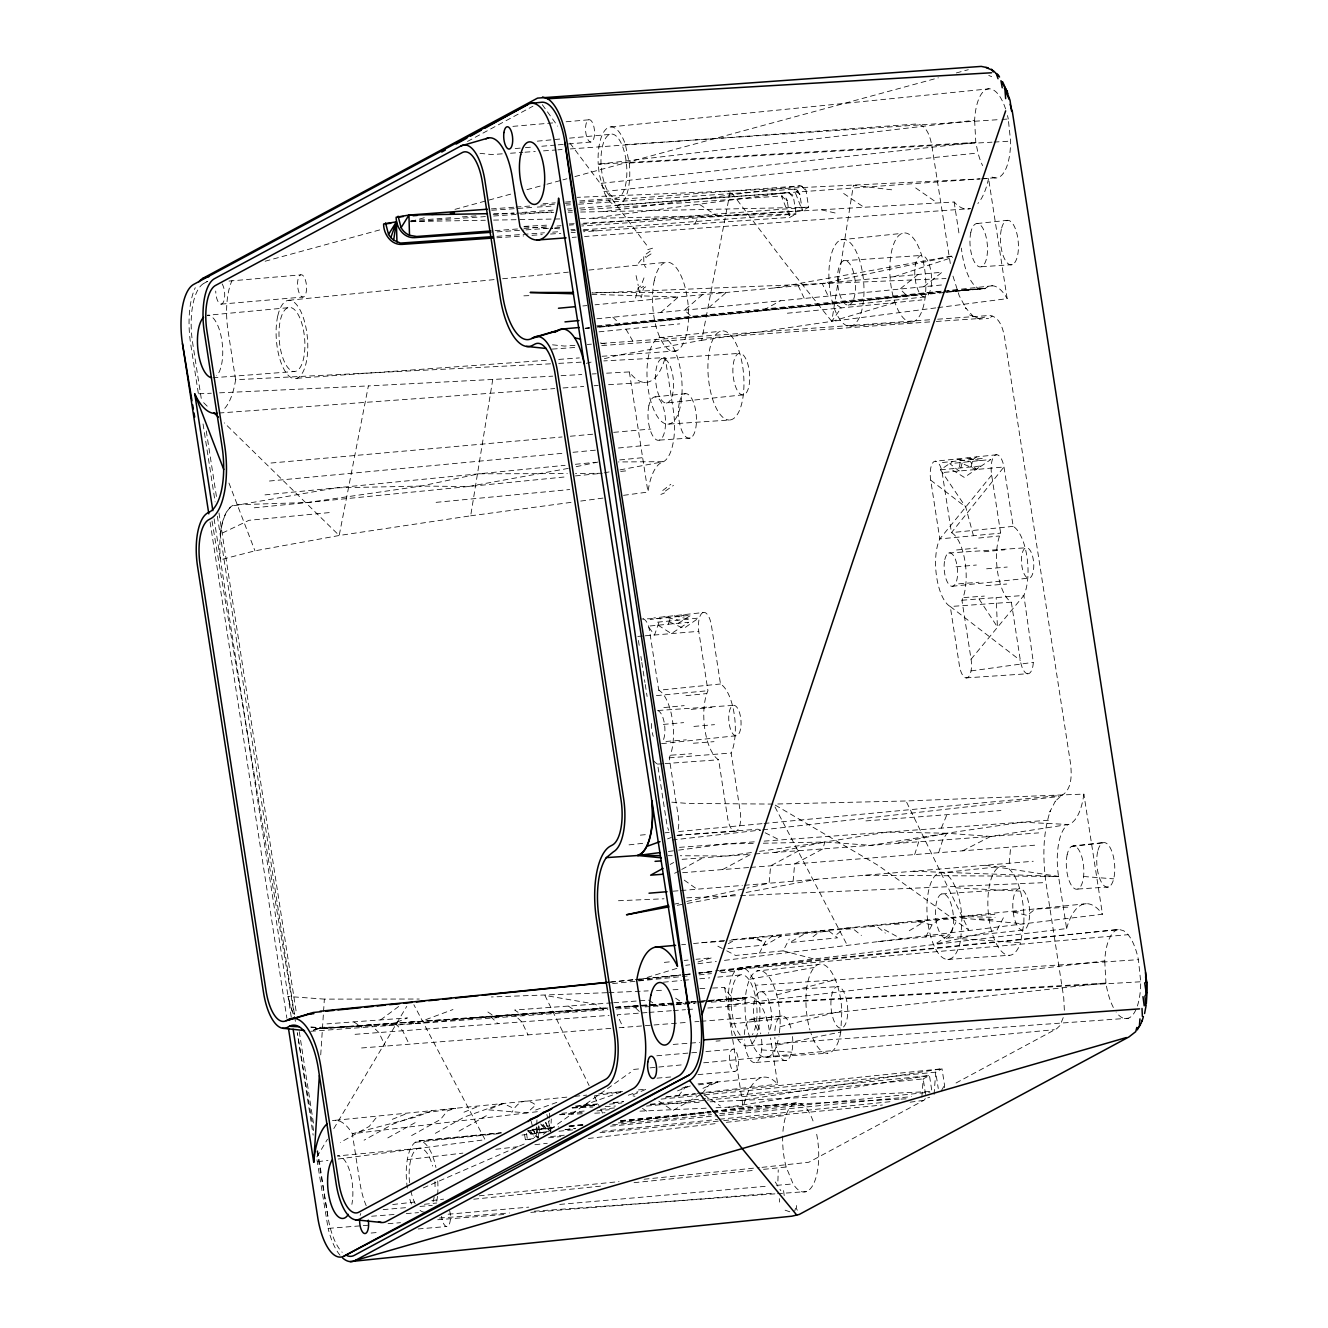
<?xml version="1.0" encoding="UTF-8"?>
<svg xmlns="http://www.w3.org/2000/svg" width="1328" height="1328" viewBox="0 0 1328 1328"><rect width="100%" height="100%" fill="white"/><g stroke="black" fill="none" stroke-linecap="round" stroke-linejoin="round"><path stroke-width="0.75" stroke-dasharray="5 3.75" d="M1027.457 673.761A16.766 6.64 85.1 0 0 1033.333 662.34L1023.871 595.425A39.143 15.488 85.1 0 0 1026.893 556.382A39.143 15.488 85.1 0 0 1013.181 526.369L1003.985 466.975A16.766 6.64 85.1 0 0 995.087 455.255A16.766 6.64 85.1 0 0 991.667 475.142L1000.648 533.126A39.143 15.488 85.1 0 0 997.627 572.152A39.143 15.488 85.1 0 0 1011.338 602.182L1020.352 660.448A16.766 6.64 85.1 0 0 1027.457 673.761L966.004 677.894M1064.359 1010.243L1063.728 997.544L1045.983 882.904C1042.779 858.984 1042.546 834.133 1050.249 811.01L1049.801 811.939L1055.428 801L1054.598 801.88L1061.371 795.572L1060.242 796.236C1072.443 790.708 1071.796 774.456 1070.501 763.251L1004.582 337.461C1003.038 328.979 999.851 316.745 989.626 315.466L933.933 319.484M777.909 1181.04L778.241 1169.852M536.23 1136.984L536.661 1126.891M536.744 1124.882L536.993 1118.823M548.779 1130.228L549.194 1120.135M549.277 1118.126L549.543 1112.067M524.543 1134.444L525.373 1139.739L538.205 1137.88L538.736 1125.762M537.093 1127.688L537.906 1132.983L550.755 1131.124L551.286 1119.006M320.729 1054.864L323.418 1013.579M323.551 1011.504L324.364 999.121L419.233 999.038M921.848 1097.127L923.192 1078.917L929.467 1075.531L931.99 1091.915M934.082 1094.421L935.725 1072.161L942 1068.774L944.54 1085.159A5.594 5.096 60.7 0 1 944.374 1087.665M796.617 1205.542L796.352 1208.679L798.709 1212.248M793.115 881.228L794.642 863.947L822.862 848.891L824.871 842.018L887.403 832.075L946.897 833.237L990.671 836.441L1068.276 824.489A56.772 22.46 85.1 0 0 1083.864 794.094L906.028 800.983L775.569 804.038M1009.23 863.25L1010.658 847.081M779.387 1032.703L780.017 1026.76A43.558 17.231 85.1 0 0 757.026 970.967L818.28 964.51M750.486 1039.558A43.558 17.231 85.1 0 0 776.863 1045.169L840.79 1031.989L841.852 1010.791A44.737 17.696 85.1 0 0 816.869 965.19A44.737 17.696 85.1 0 0 809.914 1029.914M960.858 938.73L961.887 918.096A43.558 17.231 85.1 0 0 936.223 874.637A43.558 17.231 85.1 0 0 932.82 942.78A43.558 17.231 85.1 0 0 960.858 938.73L1020.551 942.764L1023.788 923.856A44.737 17.696 85.1 0 0 1001.627 866.205A44.737 17.696 85.1 0 0 990.92 928.604A44.737 17.696 85.1 0 0 1020.551 942.764M214.107 518.833L220.448 559.769L254.959 550.821L339.188 535.499L470.676 515.812L492.754 379.459L552.78 376.156M604.323 358.743L618.383 355.14L701.699 340.317L730.334 191.016L980.363 178.931M492.754 379.459L368.371 385.917L339.188 535.499L224.249 422.868M776.863 1045.169L778.955 1036.67M635.548 297.987L638.204 287.661L641.042 285.819L644.213 277.32M960.825 467.888L962.817 460.418L956.21 459.09L970.336 461.58L976.229 469.481L990.871 459.505L949.786 463.638L959.098 471.025L960.061 462.609L976.229 469.481M970.984 466.941L972.992 459.372L976.644 456.932M1063.23 1017.63L1059.976 1025.565L1056.69 1028.719L954.782 1083.681M794.725 1211.07L795.538 1208.214M914.66 854.585L918.744 841.769M938.664 852.709L942.714 839.993L946.897 833.237L1022.195 822.181L1068.276 824.489A44.173 17.463 85.1 0 0 1058.549 876.43L1066.616 928.571L720.838 970.204M658.107 625.189L671.387 633.605L688.568 622.284L647.948 626.169L654.521 635.016L660.365 618.383L641.706 619.014M668.266 624.226L670.54 617.337L664.05 616.856L678.11 620.126M941.32 828.124L946.93 814.678M694.776 224.05L698.362 216.962L954.135 202.005A73.239 28.967 85.1 0 0 970.403 208.612L584.519 236.517M759.4 953.139L765.443 941.469L772.979 935.543L781.312 935.925L829.054 931.127L837.503 937.834L789.679 942.548L805.183 933.518M726.748 950.831L735.629 955.446L783.171 950.831L789.23 939.095M925.765 936.954L932.007 924.886L939.809 918.76L972.295 916.752L995.12 917.399M1003.387 917.781L997.046 930.032L935.36 944.075L949.52 934.646L955.795 922.512M941.286 1090.869L944.54 1085.159M316.894 1156.92L327.468 1139.208M333.809 1128.584L406.75 1006.358M638.403 263.226L643.715 256.553L643.914 264.753L645.939 267.559M376.023 1117.977L369.184 1126.443L340.333 1142.445M678.342 1095.949L685.63 1086.918L689.664 1086.304M702.114 1093.608L709.434 1084.544L717.95 1081.922L697.748 1085.042M991.667 475.142L939.809 538.919A37.964 15.023 85.1 0 0 936.672 577.215A37.964 15.023 85.1 0 0 950.267 606.514L959.397 665.511A15.604 6.175 85.1 0 0 967.597 677.612A15.604 6.175 85.1 0 0 971.067 659.236L961.937 600.239A37.964 15.023 85.1 0 0 965.074 561.927A37.964 15.023 85.1 0 0 951.462 532.628L942.15 472.552A15.604 6.175 85.1 0 0 933.883 461.696A15.604 6.175 85.1 0 0 930.712 480.188L939.809 538.919L1000.648 533.126M971.067 659.219L1023.871 595.425L961.937 600.239M660.697 312.512L678.342 296.991L591.906 294.351M702.313 294.733L684.617 310.171L692.054 317.226M708.554 307.83L726.283 292.475L592.089 292.475M990.655 317.309L992.199 316.014M918.08 274.464L899.986 289.056L906.941 295.679M923.906 286.715L942.05 272.207L595.044 304.809M813.035 936.721L820.638 930.745L852.941 928.737L861.424 935.46M836.823 934.364L844.475 928.355L876.812 926.33L885.328 933.103M662.755 490.48L670.823 484.305M380.621 1019.904L400.176 1005.362M650.255 251.092L644.246 255.391L646.321 257.781M543.252 1134.311L630.501 1072.294M665.411 491.028L673.445 485.417M973.441 535.715L965.738 507.03L940.506 469.813L952.641 461.463M646.836 256.636L652.38 253.05M645.64 286.848L643.516 288.209L641.225 297.688L638.204 287.661M678.409 623.247L690.909 615.213L650.172 619.446M640.992 287.861L643.565 286.267M909.248 930.745L924.554 921.549L892.134 923.558M700.404 1094.604L672.898 1110.573L654.555 1098.306M727.893 948.657L765.758 944.922L781.312 935.925L749.141 937.95L765.443 941.469M728.342 943.693L733.554 940.705L729.553 940.971M459.106 1131.058L488.09 1114.723M435.352 1133.332L464.302 1117.064L495.095 1106.041L503.246 1103.535L511.778 1107.436M411.597 1135.606L440.531 1119.421L447.47 1110.806L455.537 1108.332L423.649 1113.196L392.972 1124.102L364.088 1140.171M387.842 1137.897L416.743 1121.762M763.683 310.038L780.333 300.792M203.881 283.379L207.517 281.37L203.881 283.379A50.464 19.953 85.1 0 0 192.643 342.807L201.524 400.209M670.159 864.445L673.694 862.503M674.624 873.309L679.953 870.404M681.729 869.442L702.993 857.788M722.631 869.574L750.951 854.236L681.032 859.415M467.506 141.432L532.96 106.19M313.64 1029.997L315.715 1028.885L607.211 1007.803M925.267 1098.555A5.611 5.046 62.4 0 1 923.74 1100.364L808.852 1162.232L761.508 1167.412M798.892 850.667L770.638 865.823L769.095 883.22L747 888.1M923.74 1100.364L907.124 1102.589M962.667 850.833L990.671 836.441M423.333 1187.913L526.917 1142.81M702.96 1088.379L717.95 1081.922M690.328 1085.939L675.155 1091.782M680.733 616.275L684.518 614.698M660.863 494.431L664.498 492.92M503.246 1103.535L487.891 1109.81L526.967 1112.897L539.251 1111.486M463.987 1112.2L479.391 1105.925M313.292 1030.495A50.63 20.02 85.1 0 0 315.715 1028.868L415.614 1023.44L452.964 1009.546M431.683 1110.739L416.195 1116.964L352.335 1133.73A67.097 26.543 85.1 0 0 332.465 1120.699M392.291 1119.338L407.829 1113.13M388.739 1025.382L407.43 1017.929L326.987 1023.871M667.552 838.864L671.321 837.487M735.662 1035.707A39.309 15.554 85.1 0 1 731.313 1023.954L728.358 1004.864A39.309 15.554 85.1 0 1 737.223 968.942L740.991 967.564L1119.155 929.484L1123.671 930.729L1128.119 934.68A44.72 17.696 85.1 0 1 1138.411 959.663L1140.702 981.774A44.72 17.696 85.1 0 1 1137.332 1006.109M407.381 1188.029A39.309 15.554 85.1 0 1 415.232 1142.312L419.001 1140.935L501.22 1132.651M681.745 1088.346L685.63 1086.918M583.208 1105.344L622.533 1091.516L598.679 1093.923M628.31 1095.235L637.988 1091.699M535.649 1110.025L558.822 1101.659M894.109 276.722L952.491 257.366M638.668 980.014L678.243 967.979M698.013 961.97L711.874 957.754L696.021 959.297M647.782 249.647L654.223 247.689M894.972 302.585L831.776 321.376L701.699 340.317M265.102 261.234L381.02 229.561M410.999 221.378L424.993 217.543M454.973 209.359L486.961 200.611M488.953 200.08L514.932 192.975M526.934 189.688L544.912 184.775M546.92 184.227L560.914 180.409M562.906 179.861L566.907 178.765M574.891 176.591L938.348 77.837M956.309 72.957L968.295 69.703M776.714 994.888L835.378 979.732M780.017 1026.76L841.852 1010.791M586.262 363.357L592.271 361.814M984.745 317.11L978.603 318.587L933.949 321.608M674.69 904.102L678.708 903.223M686.742 901.43L744.991 888.548M568.301 468.386L468.369 486.529L421.059 486.065L336.333 487.841L232.5 505.951A50.315 19.903 85.1 0 0 221.295 565.213L287.213 991.003A50.315 19.903 85.1 0 0 293.538 1014.21M576.186 466.692L597.899 462.078M952.06 256.254L822.181 283.478L828.191 296.094M927.757 1097.824L928.737 1097.625A5.594 5.096 60.7 0 0 929.65 1097.21M774.921 852.46L824.871 842.018L870.803 845.338L946.897 833.237L894.773 843.562M604.174 472.868L610.1 471.755M620.01 469.88L663.552 461.679A44.173 17.463 85.1 0 0 673.263 409.721L665.195 357.581L603.775 360.917M677.197 905.314L685.298 903.804M687.34 903.422L738.036 893.976M746.137 892.466L817.118 879.219M719.71 971.017L744.444 968.527L732.093 971.548L719.726 972.793M749.689 979.217L814.197 967.448M774.241 287.977L952.11 255.955M710.098 1101.825L740.941 1100.431L942 1068.774L662.655 1097.509M716.058 1107.751L728.408 1107.187L929.467 1075.531L707.625 1098.356M594.38 1095.866L622.533 1091.516M751.449 852.51L726.964 856.012L680.301 855.747M759.599 851.348L824.871 842.018L762.87 843.23M971.034 670.922L1033.333 662.34M470.676 515.812L572.567 502.167M580.718 501.071L603.128 498.066M623.513 495.344L647.964 492.057A56.772 22.46 85.1 0 1 663.552 461.679L618.416 461.945M580.602 212.032L603.344 211.633L800.17 185.854L804.635 187.763A5.578 5.063 61 0 1 806.096 190.867L808.636 207.234L802.361 210.621L581.647 225.992M580.469 218.572L590.811 218.39L787.637 192.61L792.086 194.519A5.578 5.063 61 0 1 793.546 197.623L796.086 213.991L789.811 217.377L583.54 231.753M668.399 851.48L676.583 850.401M678.625 850.136L725.669 843.961L754.603 843.396M317.79 1161.701L327.999 1160.357M338.192 1159.012L485.069 1139.706L413.871 1004.748M935.792 307.897L831.776 321.376L785.147 263.06L730.334 191.016L577.215 197.341M937.817 307.631L1007.155 298.651L988.563 178.516L982.421 178.815M702.927 612.573A16.766 6.64 85.1 0 0 698.76 631.315L707.94 690.709A39.143 15.488 85.1 0 0 704.919 729.753A39.143 15.488 85.1 0 0 718.631 759.782L727.644 818.048A16.766 6.64 85.1 0 0 736.459 831.062A16.766 6.64 85.1 0 0 740.194 811.308L731.164 753.026A39.143 15.488 85.1 0 0 734.185 713.999A39.143 15.488 85.1 0 0 720.49 683.97L711.509 626.003A16.766 6.64 85.1 0 0 702.927 612.573L653.824 617.918M685.68 965.307L689.763 964.792M697.93 963.746L716.323 961.422M724.49 960.376L1102.456 914.228L1083.864 794.094M521.954 1135.058L548.613 1131.705M564.998 1129.63L575.256 1128.352M638.735 980.363L683.887 974.785M685.945 974.52L690.045 974.022M698.262 972.992L718.78 970.453M940.008 291.347L867.001 300.311L597.384 327.07M1071.281 846.6L1104.016 842.599L1073.356 845.836M749.291 1019.97L782.026 1015.97A22.36 8.848 85.1 0 1 791.654 1031.059M618.284 1122.957L710.48 1111.652M712.522 1111.403L743.265 1107.635A73.239 28.967 85.1 0 1 777.677 1084.163L770.539 1038.031M1005.595 108.962A44.737 17.696 85.1 0 0 986.837 89.258A44.737 17.696 85.1 0 0 974.619 120.267L598.214 164.207L599.227 174.018L603.908 191.514A39.309 15.554 85.1 0 0 622.517 202.321A39.309 15.554 85.1 0 0 629.256 163.045L625.405 144.603A39.309 15.554 85.1 0 0 607.079 128.285A39.309 15.554 85.1 0 0 598.214 164.224L975.798 142.428L978.006 153.002A44.737 17.696 85.1 0 0 982.587 165.602M737.223 968.942L1119.155 929.484A44.72 17.696 85.1 0 0 1104.747 960.924L728.358 1004.864L1105.942 983.069A44.72 17.696 85.1 0 0 1113.495 1007.769M407.298 1159.61L462.874 1153.119M495.809 1149.284L520.51 1146.396M534.918 1144.719L547.269 1143.275M588.42 1138.461L718.099 1123.322M726.333 1122.359L786.01 1115.387M572.019 1107.685L596.604 1104.83M612.988 1102.937L623.23 1101.759M585.333 328.182L589.433 327.717M597.65 326.788C708.604 314.238 819.808 305.125 930.828 293.272L940.905 292.376M666.357 1096.795L695.225 1093.525M697.283 1093.293L777.677 1084.163M992.464 285.786L947.677 290.583M996.747 454.757L935.427 461.214M629.024 844.857L643.416 843.247M672.217 840.01L760.678 830.066M762.737 829.834L1058.964 796.534M1086.254 903.721L731.263 939.743M707.475 1000.98L751.017 996.963M601.169 183.314L975.798 142.428L974.619 120.267M731.313 1023.954L1105.942 983.069L1104.747 960.924M585.133 328.398L589.217 327.95M848.21 305.091A22.36 8.848 85.1 0 0 853.24 271.36A22.36 8.848 85.1 0 0 837.918 271.941A22.36 8.848 85.1 0 0 848.21 305.091L924.222 296.974A20.899 8.267 85.1 0 0 929.932 266.828A20.899 8.267 85.1 0 0 915.44 264.72A20.899 8.267 85.1 0 0 924.222 296.974M666.307 403.031A22.36 8.848 85.1 0 0 671.337 369.3A22.36 8.848 85.1 0 0 656.015 369.881A22.36 8.848 85.1 0 0 666.307 403.031L742.319 394.914A20.899 8.267 85.1 0 0 748.029 364.768A20.899 8.267 85.1 0 0 733.537 362.66A20.899 8.267 85.1 0 0 742.319 394.914M946.233 938.315A22.36 8.848 85.1 0 0 951.263 904.584A22.36 8.848 85.1 0 0 935.941 905.148A22.36 8.848 85.1 0 0 946.233 938.315L1022.245 930.198A20.899 8.267 85.1 0 0 1027.955 900.052A20.899 8.267 85.1 0 0 1013.463 897.944A20.899 8.267 85.1 0 0 1022.245 930.198M977.026 223.536L1007.67 220.299M840.906 239.804L902.144 233.346M659.003 337.744L720.257 331.286M655.036 396.906L685.696 393.669M952.193 586.295L1028.37 578.178A15.305 6.059 85.1 0 0 1032.537 556.1A15.305 6.059 85.1 0 0 1021.929 554.556A15.305 6.059 85.1 0 0 1028.37 578.178M661.527 743.68L735.662 735.795A15.305 6.059 85.1 0 0 739.829 713.717A15.305 6.059 85.1 0 0 729.221 712.173A15.305 6.059 85.1 0 0 735.662 735.795M938.929 873.027L1000.183 866.57M744.361 1034.512A21.779 8.615 85.1 0 1 751.382 1019.207L782.026 1015.97A22.36 8.848 85.1 0 0 774.822 1031.69M415.232 1142.312L501.486 1133.398M528.179 1130.643L552.813 1128.103M569.247 1126.393L583.623 1124.916M620.574 1121.098L710.928 1111.768M712.987 1111.553L797.182 1102.854L801.697 1104.099A44.72 17.696 85.1 0 1 813.749 1122.99M603.908 191.514L978.006 153.002M942.448 462.509L983.168 458.326M1013.181 526.369L951.462 532.628L1003.985 466.975L942.15 472.552M643.283 618.898A15.604 6.175 85.1 0 1 649.674 631.514L658.754 690.245L720.473 683.986M610.316 982.205L680.467 975.051M682.542 974.852L690.792 974.005L682.625 974.752M719.676 971.05L744.444 968.527M676.267 1004.4L696.403 1002.856M698.412 1002.64L746.535 997.726A44.173 17.463 85.1 0 1 769.609 1032.022M576.385 1106.373L596.919 1104.265M613.353 1102.572L623.629 1101.526M561.777 1113.345L584.386 1111.021M600.804 1109.328L615.196 1107.851M650.106 1104.265L705.566 1098.555M565.18 1129.647L575.489 1128.584M612.59 1124.766L711.526 1114.59M719.759 1113.744L929.998 1092.131M550.572 1136.619L564.998 1135.125M602.099 1131.307L717.535 1119.438M719.593 1119.238L892.731 1101.427M424.396 1204.28L436.729 1203.002M473.731 1199.201L601.169 1186.07M634.054 1182.684L755.333 1170.2M763.55 1169.354L786.159 1167.03L793.115 1183.895A44.72 17.696 85.1 0 0 813.931 1183.115A44.72 17.696 85.1 0 0 816.438 1133.033M610.847 126.907L989.028 88.827M288.873 300.277L494.398 279.577M502.615 278.764L568.384 272.14M588.935 270.065L667.038 262.197M596.787 325.875L945.768 290.766M598.546 326.605L940.772 292.276M948.74 291.479L985.293 288.425A56.772 22.46 85.1 0 1 1007.155 298.651M585.216 328.597L589.317 328.182M599.542 327.153L944.507 292.525M946.532 292.326L985.293 288.425A44.173 17.48 85.1 0 1 962.219 254.129L961.289 248.12M978.719 538.039L999.27 535.964M686.012 695.656L706.562 693.581M681.613 944.739L685.597 944.341M693.531 943.544L725.304 940.34M610.515 982.006L633.19 979.732M635.249 979.516L680.567 974.951M612.59 983.583L690.809 975.682M699.126 974.868L711.443 973.623M566.857 1097.127L335.303 1120.301M574.808 1096.33L586.744 1095.119M638.436 1089.923L646.387 1089.126L631.265 1095.534L634.95 1096.281M698.063 1083.914L761.409 1077.539M532.047 1129.547L558.773 1126.858M569.048 1125.829L583.424 1124.384M620.425 1120.649L710.862 1111.553M712.92 1111.337L797.182 1102.854A44.72 17.696 85.1 0 0 782.773 1134.295M392.723 1204.513L414.734 1202.039M431.866 1200.578L443.618 1199.151M479.259 1195.814L619.047 1181.621M644.063 1179.231L759.367 1167.594M599.028 331.834L679.737 323.866M787.355 313.225L921.881 299.929M265.002 494.879L565.097 465.315M575.356 464.302L595.857 462.277M619.695 459.936L645.458 457.396M254.262 507.794L567.189 476.719M575.422 475.905L602.198 473.249L575.489 473.515M620.724 471.407L628.957 470.593M657.559 622.168L698.661 618.068L683.754 628.476L667.835 621.139M575.29 1106.124L601.053 1103.585M572.335 1107.818L597.119 1105.394M609.502 1104.182L621.886 1102.954M661.128 1099.103L696.221 1095.666M704.487 1094.853L935.725 1072.161L938.265 1088.528M559.785 1114.574L582.511 1112.349M596.953 1110.938L609.353 1109.71M646.52 1106.075L923.192 1078.917L925.716 1095.285M558.988 1131.224L573.43 1129.813M610.515 1126.177L717.684 1115.653M719.743 1115.454L911.423 1096.646M548.514 1137.781L560.881 1136.569M600.04 1132.718L721.635 1120.782M723.694 1120.583L882.39 1105.012M596.886 318.77L943.859 284.756M664.332 962.385L672.267 961.605M684.136 960.459L688.103 960.061M878.223 941.585L949.52 934.646M729.371 999.386L746.535 997.726A56.772 22.46 85.1 0 1 724.656 987.501L710.198 988.148M329.211 512.608L249.033 520.294L220.332 534.005A50.63 20.02 85.1 0 1 234.591 504.839L307.781 502.482L421.059 486.065L479.01 473.797L567.272 473.598M436.115 502.349L569.729 489.534M956.575 549.975L976.893 548.032M656.414 695.623L707.94 690.709M663.867 707.575L684.186 705.616M607.228 1008.284C510.218 1016.8 412.859 1021.099 315.715 1028.885L608.008 1008.168M615.395 1007.487L685.016 1002.491M501.303 1133.016L419.001 1140.935A39.309 15.554 85.1 0 1 435.933 1167.461M532.163 1130.045L552.747 1128.053M569.197 1126.476L583.606 1125.082M620.641 1121.529L711.161 1112.814M713.219 1112.615L801.697 1104.099M537.292 141.166L561.462 138.892M569.529 138.145L609.834 134.36M287.861 307.731L207.234 315.3A31.374 12.4 85.1 0 1 221.826 340.217A31.374 12.4 85.1 0 1 216.613 375.791M582.859 305.955L586.91 305.573M269.418 481.035L564.732 453.08M572.999 452.3L595.708 450.142M618.433 448.001L649.409 445.063M940.506 469.813L981.143 465.979L964.311 477.416L950.665 468.85M983.982 551.751L1004.582 549.825M691.274 709.368L711.874 707.442M640.328 835.146L646.52 834.565M665.079 832.805L669.212 832.424M762.006 823.659L677.463 831.643A15.604 6.175 85.1 0 0 678.359 816.836L669.229 757.84A37.964 15.023 85.1 0 0 672.366 719.527A37.964 15.023 85.1 0 0 658.754 690.245M764.081 823.46L1061.055 795.422M663.402 982.205L681.53 980.496M683.555 980.313L691.606 979.549M699.673 978.802L709.75 977.856M717.801 977.093L739.978 975.018M633.572 1069.422L639.747 1068.841M650.073 1067.861L683.057 1064.757M703.691 1062.798L1054.283 1029.698M417.988 1148.388L337.378 1155.941A31.374 12.4 85.1 0 1 349.928 1171.711A31.374 12.4 85.1 0 1 351.87 1204.363M415.614 1023.44L506.947 1015.04L607.875 1007.952M942.93 292.21L985.293 288.425L944.125 291.081M271.028 463.024L562.076 436.962M570.326 436.231L593.035 434.19M613.669 432.347L650.836 429.027M740.991 967.564L744.958 968.643L1128.119 934.68M512.907 126.359L545.659 123.537M547.7 123.355L555.884 122.641M566.126 121.761L588.636 119.819M515.214 148.537L523.398 147.84M525.44 147.657L533.64 146.943M541.824 146.246L556.15 145.001M558.192 144.835L566.375 144.121M568.417 143.955L590.927 142.013A11.188 4.416 85.1 0 0 593.45 125.147A11.188 4.416 85.1 0 0 585.781 125.43A11.188 4.416 85.1 0 0 590.927 142.013M229.03 281.071L300.659 274.879M221.095 304.129L302.95 297.057A11.188 4.416 85.1 0 0 305.473 280.208A11.188 4.416 85.1 0 0 297.804 280.49A11.188 4.416 85.1 0 0 302.95 297.057M956.044 566.807L976.362 565.031M663.336 724.407L683.654 722.631M656.796 1055.793L697.731 1052.257M705.915 1051.544L732.525 1049.253M657.045 1078.153L671.37 1076.908M697.98 1074.618L734.816 1071.43A11.188 4.416 85.1 0 0 737.339 1054.581A11.188 4.416 85.1 0 0 729.67 1054.864A11.188 4.416 85.1 0 0 734.816 1071.43M383.145 1209.609L407.696 1207.501M419.98 1206.438L432.264 1205.376M448.15 1214.224L528.71 1207.135M559.702 1204.413L768.331 1186.07M776.598 1185.356L793.115 1183.895M371.126 1233.031L379.31 1232.334M418.187 1228.964L446.839 1226.491M986.621 568.799L1007.238 567.039M693.913 726.416L714.53 724.656M219.037 413.025L554.772 388.573M637.805 636.427L643.383 635.963M645.225 635.797L698.76 631.315M673.047 891.204L679.04 890.706M681.048 890.54L742.335 885.444M744.394 885.278L1033.234 861.258M310.735 1031.275L607.875 1009.595M466.742 1018.377L514.5 1014.924L521.838 1021.896L528.029 1034.894M615.794 1007.305L674.242 1004.483M958.683 583.839L979.018 582.245M665.975 741.456L686.31 739.845M682.625 872.695L748.643 867.533M750.635 867.383L1034.661 845.206M361.581 1047.975L611.245 1028.337M619.163 1027.723L686.676 1022.411M694.876 1021.763L698.976 1021.448M701.018 1021.282L742.02 1018.061M316.96 1159.759L328.099 1228.4L361.199 1225.794M363.258 1225.628L369.466 1225.13M388.075 1223.669L400.492 1222.69M437.725 1219.735L503.91 1214.506M530.785 1212.381L772.763 1193.241M543.069 203.765L555.303 202.835M565.496 202.055L571.604 201.574M579.755 200.96L616.458 198.138A32.154 12.716 85.1 0 0 623.679 149.666A32.154 12.716 85.1 0 0 601.65 150.479A32.154 12.716 85.1 0 0 616.458 198.138M212.945 377.766L294.467 371.508A32.154 12.716 85.1 0 0 301.705 323.036A32.154 12.716 85.1 0 0 279.677 323.849A32.154 12.716 85.1 0 0 294.467 371.508M986.09 585.631L1006.707 584.054M693.382 743.248L713.999 741.655M669.229 757.84L731.164 753.026M676.981 835.412L757.973 829.187L763.384 831.892M865.956 820.903L1000.93 810.528M673.213 1044.422L699.707 1042.397M716.024 1041.135L720.091 1040.82M738.434 1039.426L742.518 1039.11M371.608 1216.232L394.034 1214.506M406.268 1213.576L418.503 1212.63M491.31 208.911L513.953 207.218M516.011 207.068L530.436 205.989M540.728 205.226L555.137 204.147M565.429 203.383L571.604 202.918M579.855 202.304L800.17 185.854M410.817 220.747L454.06 217.51M462.293 216.896L476.702 215.833M493.169 214.588L513.77 213.061M522.004 212.447L554.955 209.99M567.305 209.06L571.422 208.745M579.655 208.131L787.637 192.61M495.062 230.657L521.887 228.648M523.946 228.499L548.713 226.64M556.963 226.026L561.08 225.727M569.33 225.113L573.464 224.797M581.714 224.183L808.636 207.234L603.344 211.633M496.971 236.334L544.414 232.782M552.664 232.168L560.914 231.553M571.223 230.79L575.356 230.474M583.606 229.86L796.086 213.991L590.811 218.39M355.074 1034.329L609.004 1015.389M647.018 1012.55L617.122 1014.791L623.131 1027.407M649.043 1012.401L671.354 1010.741M673.379 1010.591L685.547 1009.678M687.572 1009.529L695.673 1008.931M707.841 1008.018L736.227 1005.91M679.471 847.347L756.479 841.686M764.181 841.122L1049.153 820.206M754.935 853.937L1038.612 832.888M611.644 1002.872L514.7 1010.027L523.116 1015.704M613.719 1002.723L648.778 1000.133L657.493 1006.01M502.25 153.832L491.941 154.579L480.022 153.334M510.516 153.235L522.883 152.355M524.958 152.205L535.267 151.458M543.517 150.861L555.901 149.981M557.959 149.832L562.093 149.533M570.343 148.935L916.951 123.969C927.16 125.247 930.347 137.481 931.891 145.964L950.433 264.338M618.931 204.894L979.666 178.898M981.741 178.749L998.224 177.57M572.219 237.397L576.319 237.098M574.941 345.346L564.616 346.077L550.722 344.633M587.325 344.45L591.441 344.151M601.767 343.404L931.858 319.633M552.282 349.098L577.033 347.322M601.783 345.546L931.891 321.758M296.957 378.264L548.447 360.137M558.739 359.407L579.357 357.913M602.032 356.286L676.251 350.941M563.039 387.975L583.722 386.481M594.064 385.751L598.214 385.452M608.556 384.705L645.574 382.447M963.945 597.567L984.33 596.106M671.238 755.167L691.622 753.706M615.395 1007.205L689.149 1001.876M691.191 1001.727L699.391 1001.129M701.45 1000.98L707.592 1000.532M709.65 1000.382L746.535 997.726L701.4 1001.412M615.96 1007.587L689.116 1002.308M691.174 1002.159L699.358 1001.561M616.142 1008.998L636.826 1007.504M645.093 1006.906L651.284 1006.458M653.359 1006.309L674.026 1004.831M676.101 1004.682L694.71 1003.337M749.075 1045.551L1128.368 1018.227M439.468 1218.025L509.554 1212.979M534.288 1211.202L775.469 1193.822M777.527 1193.673L806.378 1191.581M491.742 210.256L535.217 207.234M537.276 207.085L553.842 205.94M566.259 205.076L570.409 204.778M578.676 204.213L793.961 189.207L799.821 194.237L802.361 210.621L793.961 189.207A5.594 5.046 62.7 0 1 799.821 194.27L797.082 190.02M410.9 221.776L485.417 216.58M493.684 216.016L518.534 214.273M520.593 214.14L553.71 211.833M568.201 210.82L572.351 210.521M580.635 209.957L781.412 195.963L787.272 200.993L789.811 217.377L781.412 195.963A5.594 5.046 62.7 0 1 787.272 201.026L784.533 196.776M497.07 231.885L523.896 230.026M525.954 229.877L552.763 228.018M554.838 227.868L561.014 227.437M496.904 237.778L523.73 235.919M531.98 235.338L542.289 234.624M550.539 234.043L560.848 233.33M571.173 232.616L575.29 232.317M969.573 314.919L979.848 319.052L988.563 318.421M1011.338 602.182L950.267 606.514L1020.352 660.448M663.17 763.716L657.559 764.115L666.689 823.111A15.604 6.175 85.1 0 0 668.648 830.315M665.046 763.583L718.631 759.782M537.906 1132.983L545.094 1132.485M525.373 1139.739L530.752 1139.374M843.595 260.72L922.163 255.374M661.709 358.66L740.26 353.314M948.74 553.012L1026.859 547.717M658.074 710.48L734.152 705.317M941.635 893.943L1020.186 888.598M759.732 991.883L838.3 986.538M625.405 144.603L1000.001 119.553M1002.059 119.42L1008.267 119.005L1010.575 141.117A44.737 17.696 85.1 0 1 989.277 175.113M981.508 266.745L1012.285 264.67M849.87 326.207A43.558 17.231 85.1 0 0 859.664 260.52A43.558 17.231 85.1 0 0 829.817 261.649A43.558 17.231 85.1 0 0 849.87 326.207L911.357 322.073A44.737 17.696 85.1 0 0 921.416 254.627A44.737 17.696 85.1 0 0 890.773 255.773A44.737 17.696 85.1 0 0 911.357 322.073M667.967 424.147A43.558 17.231 85.1 0 0 677.778 358.477A43.558 17.231 85.1 0 0 647.915 359.589A43.558 17.231 85.1 0 0 667.967 424.147L729.454 420.03A44.737 17.696 85.1 0 0 739.513 352.567A44.737 17.696 85.1 0 0 708.87 353.713A44.737 17.696 85.1 0 0 729.454 420.03M659.518 440.099L690.294 438.041M677.396 835.229L734.749 831.378M1077.838 889.046L1108.614 886.971M947.893 959.43L1009.38 955.297M744.958 968.643A39.309 15.554 85.1 0 1 755.549 985.26L1138.411 959.663M687.057 1002.358L695.258 1001.81M697.3 1001.661L703.442 1001.262M765.99 1057.37L827.477 1053.237M755.864 1062.417L786.641 1060.342M954.699 290.882L980.794 289.189M315.715 1028.885L371.259 1025.282L378.895 1032.553L385.352 1046.099M731.33 939.958L757.441 938.315L765.758 944.922M701.483 942.747L727.545 941.087M711.244 1002.142L739.347 1000.366M1067.795 907.157L1035.143 909.165L1027.191 915.407L1011.305 911.556L1020.053 911.954M963.63 916.353L996.183 914.361M948.424 919.142L915.971 921.151L932.007 924.886M868.313 925.948L900.683 923.939M796.817 933.152L829.054 931.127M629.256 163.045L992.016 142.179M994.074 142.063L1010.575 141.117M755.715 1038.114A39.309 15.554 85.1 0 0 759.4 1003.702L1140.702 981.774M561.063 375.691L581.764 374.546M592.105 373.981L596.239 373.749M606.597 373.185L629.356 371.923A73.239 28.967 85.1 0 0 665.195 357.581M524.062 226.391L548.663 225.063M569.181 223.951L575.323 223.619M583.523 223.187L698.362 216.962M550.539 363.822L235.62 379.725A67.097 26.543 85.1 0 1 222.523 410.485M558.723 363.374L581.249 362.146M198.918 393.802L211.318 393.221M219.585 392.839L368.371 385.917M740.941 1100.431L930.032 1091.55M728.408 1107.187L898.99 1099.169M901.048 1099.086L907.207 1098.787M572.302 1108L592.869 1107.071M605.203 1106.523L615.495 1106.058M650.454 1104.498L701.865 1102.19M559.752 1114.756L582.378 1113.744M594.712 1113.179L605.004 1112.715M639.963 1111.154L707.841 1108.116M606.913 992.697L491.343 996.963M608.971 992.597L648.23 990.871M656.48 990.505L664.747 990.14M673.014 989.775L681.281 989.41M699.873 988.596L708.139 988.231M618.45 900.733L663.983 898.79M686.742 897.828L738.468 895.636M740.543 895.553L1042.663 882.705M523.879 295.845L532.163 295.513M592.155 293.056L945.984 278.565M311.018 1027.407L347.372 1027.009M493.734 213.576L514.417 213.21M516.492 213.161L553.71 212.513M568.185 212.248L572.335 212.181M410.867 221.56L485.334 220.249M493.601 220.099L559.785 218.937M627.663 1006.325L633.871 1006.292L639.532 1011.67M668.133 855.68L672.2 855.697M865.142 875.235L1058.549 876.43L985.21 865.242M979.184 918.976L994.556 919.457M913.183 871.234L1058.549 876.43M844.475 928.355L852.941 928.737M955.579 887.834L1020.385 891.138M524.029 226.839L552.531 228.416M554.573 228.532L560.682 228.881M570.857 229.429L574.924 229.661M583.075 230.109L599.36 231.022M291.23 1016.933L288.06 996.465L324.364 999.121M1083.598 876.497L1113.694 878.854M761.608 1049.867L791.72 1052.224M671.819 802.178L687.788 803.44L773.494 804.087L847.032 944.806M961.887 918.096L1023.788 923.856M310.918 1026.893L320.845 1027.922M891.669 189.804L853.406 185.273L831.776 321.376L841.172 307.897L832.639 302.153M980.595 460.534L966.435 458.011L972.992 459.372M600.223 342.956L606.132 344.135M821.7 209.89L837.902 213.625M674.292 615.777L688.385 619.097M783.171 950.831L813.201 958.783M785.097 1210.173L791.754 1212.464M988.762 75.43L991.684 76.659M979.848 319.052L972.063 315.417L973.059 316.18L965.473 307.681L966.087 308.577L959.198 295.646L952.79 275.543M765.177 832.789L779.586 839.993M717.85 946.2L724.972 949.902M884.415 929.617L901.994 939.278M775.27 805.133L878.406 865.541L968.693 930.032L906.028 800.983M699.707 204.562L718.465 216.763M642.47 1108.415L649.143 1112.847M675.587 998.158L684.368 1004.084M603.742 1009.894L595.143 1004.101L544.928 995.419L589.117 1085.574M568.334 1006.076L576.867 1011.82M487.891 1012.002L496.24 1017.63M353.812 1021.896L361.863 1027.324M843.678 193.49L862.287 206.122M703.774 1094.737L720.407 1106.008M915.673 187.945L934.198 200.794M540.562 1124.019L550.755 1131.124L546.87 1114.491M528.029 1130.775L538.205 1137.88L536.047 1128.634M684.235 880.132L697.051 889.212M930.712 480.188L965.738 507.03M612.839 317.209L620.425 324.414M490.63 1016.65L498 1023.672M395.13 1023.556L402.716 1030.777L409.14 1044.24M541.575 1125.38L547.269 1130.875M527.598 1130.775L534.719 1137.631M203.632 402.666L208.048 406.999M801.382 185.92L806.096 190.867M788.849 192.676L793.546 197.623M646.57 245.066L569.563 142.577M542.305 104.696L557.71 126.11M543.036 1124.235L547.568 1130.643M530.486 1130.991L535.018 1137.399M979.002 598.911L997.411 626.965L996.183 597.583M775.22 1181.937L780.814 1190.668M545.343 1122.625L550.755 1131.124M532.794 1129.364L538.205 1137.88M625.936 329.178L633.091 341.562M594.529 1096.613L599.941 1107.652M600.837 1109.494L602.646 1113.179M798.211 285.719L804.27 298.435M228.964 483.06L254.959 550.821M545.891 1122.343L548.132 1130.261M531.1 1121.197L532.777 1127.123M533.341 1129.099L535.582 1137.017M755.549 985.26L759.4 1003.702M636.079 275.593L638.253 285.553M212.015 521.024L294.218 1014.393M294.567 1016.435L295.58 1022.543M313.591 1130.593L297.289 1032.736L313.159 1135.158M316.977 1150.978L327.85 1216.216A50.464 19.953 85.1 0 0 342.226 1252.321M954.135 202.005L959.414 236.085M629.356 371.923L647.964 492.057M724.656 987.501L743.265 1107.635M539.035 1126.642L539.865 1131.937M526.502 1133.398L527.316 1138.694M235.62 379.725L228.067 330.938A50.315 19.903 85.1 0 1 232.035 280.557M206.288 430.969L216.763 498.631M218.987 512.973L296.426 1013.247M299.281 1031.69L313.889 1126.011M317.691 1150.612L327.85 1216.216M198.304 393.204L190.684 344.018A55.909 22.111 85.1 0 1 195.266 287.678M203.051 423.947L215.119 501.835M217.344 516.177L294.434 1014.227M210.073 522.037L286.881 1018.194M638.419 640.428L639.349 646.437M640.909 656.447L641.524 660.464M641.839 662.456L644.927 682.492M645.242 684.501L647.101 696.503M783.586 1190.618L784.25 1195.947M779.287 1198.636L779.586 1202.089M1066.616 928.571A73.239 28.967 85.1 0 1 1102.456 914.228M988.563 178.516A73.239 28.967 85.1 0 1 977.856 203.516M761.575 1039.226A21.779 8.615 85.1 0 1 754.802 1062.616A21.779 8.615 85.1 0 1 744.377 1039.874M751.382 1019.207A21.779 8.615 85.1 0 1 760.761 1033.898M1135.905 1009.745A44.72 17.696 85.1 0 1 1116.134 1012.069M786.159 1167.013A44.72 17.696 85.1 0 1 782.707 1136.071M792.501 1036.537A22.36 8.848 85.1 0 1 785.545 1060.557A22.36 8.848 85.1 0 1 774.838 1037.201M1007.487 115.536A44.737 17.696 85.1 0 1 1008.284 119.005M657.559 764.115A37.964 15.023 85.1 0 1 653.725 760.844M653.26 736.343A16.766 6.64 85.1 0 1 652.247 732.591M651.616 728.474A16.766 6.64 85.1 0 1 651.6 720.291M657.692 710.563A16.766 6.64 85.1 0 1 664.432 723.81A16.766 6.64 85.1 0 1 662.506 741.705M840.358 1028.138A20.899 8.267 85.1 0 1 831.311 997.444A20.899 8.267 85.1 0 1 845.073 994.888A20.899 8.267 85.1 0 1 842.483 1027.739M749.855 1037.766A43.558 17.231 85.1 0 1 757.026 970.967M757.807 1030.428A22.36 8.848 85.1 0 1 755.466 997.295A22.36 8.848 85.1 0 1 768.846 1000.963A22.36 8.848 85.1 0 1 768.381 1033.333M411.464 1204.015A39.309 15.554 85.1 0 1 409.323 1197.325M437.742 1181.007A39.309 15.554 85.1 0 1 437.642 1194.47M437.476 1196.279A39.309 15.554 85.1 0 1 436.397 1203.085M424.611 1212.165A32.154 12.716 85.1 0 1 418.171 1208.43M415.216 1203.799A32.154 12.716 85.1 0 1 410.767 1190.469M409.555 1182.601A32.154 12.716 85.1 0 1 416.477 1149.201A32.154 12.716 85.1 0 1 432.53 1166.05M434.937 1181.654A32.154 12.716 85.1 0 1 434.97 1189.573M434.173 1196.877A32.154 12.716 85.1 0 1 432.629 1203.151M754.769 1039.957A39.309 15.554 85.1 0 1 737.422 1038.795M740.144 1035.06A32.154 12.716 85.1 0 1 732.658 986.687A32.154 12.716 85.1 0 1 752.262 985.957A32.154 12.716 85.1 0 1 752.412 1034.595M222.108 283.877A11.188 4.416 85.1 0 1 224.548 298.003A11.188 4.416 85.1 0 1 219.585 303.564A11.188 4.416 85.1 0 1 215.717 291.064M449.594 1210.455A11.188 4.416 85.1 0 1 447.918 1226.109A11.188 4.416 85.1 0 1 441.61 1216.216M360.137 1215.435A11.188 4.416 85.1 0 1 360.801 1213.493M840.79 1031.989A44.737 17.696 85.1 0 1 810.91 1033.101M366.213 1205.724A50.315 19.903 85.1 0 1 359.888 1182.518L352.335 1133.73L526.967 1112.897L535.682 1105.062A69.82 27.622 85.1 0 0 511.878 1112.383M293.139 1013.646A50.63 20.02 85.1 0 1 288.06 996.465M340.018 1255.226A55.909 22.111 85.1 0 1 328.099 1228.417M711.426 971.897L699.043 973.158L711.476 971.847M1067.181 854.668A21.779 8.615 85.1 0 0 1075.68 889.113A21.779 8.615 85.1 0 0 1082.353 858.834A21.779 8.615 85.1 0 0 1067.181 854.668M970.834 232.367A21.779 8.615 85.1 0 0 979.35 266.812A21.779 8.615 85.1 0 0 986.007 236.533A21.779 8.615 85.1 0 0 970.834 232.367M648.861 405.737A21.779 8.615 85.1 0 0 657.36 440.182A21.779 8.615 85.1 0 0 664.033 409.904A21.779 8.615 85.1 0 0 648.861 405.737M654.322 280.357A44.737 17.696 85.1 0 0 671.802 351.107A44.737 17.696 85.1 0 0 685.497 288.89A44.737 17.696 85.1 0 0 654.322 280.357M1097.658 851.68A22.36 8.848 85.1 0 0 1106.39 887.054A22.36 8.848 85.1 0 0 1113.246 855.946A22.36 8.848 85.1 0 0 1097.658 851.68M1001.329 229.379A22.36 8.848 85.1 0 0 1010.06 264.753A22.36 8.848 85.1 0 0 1016.899 233.645A22.36 8.848 85.1 0 0 1001.329 229.379M679.338 402.749A22.36 8.848 85.1 0 0 688.07 438.124A22.36 8.848 85.1 0 0 694.926 407.015A22.36 8.848 85.1 0 0 679.338 402.749M944.474 561.429A16.766 6.64 85.1 0 0 952.193 586.295A16.766 6.64 85.1 0 0 955.961 560.997A16.766 6.64 85.1 0 0 944.474 561.429M277.701 316.23A39.309 15.554 85.1 0 0 293.056 378.414A39.309 15.554 85.1 0 0 305.091 323.733A39.309 15.554 85.1 0 0 277.701 316.23"/><path stroke-width="1.5" d="M1145.616 1004.898L1144.935 996.166L1146.346 993.493L1146.711 982.471L1145.549 972.528M327.103 1123.82A67.097 26.543 85.1 0 0 313.723 1162.232L319.367 1075.514M1139.939 1018.908L1139.474 1025.15L1140.503 1024.718L1138.445 1027.656M492.837 236.633L400.508 243.09L393.669 240.169L396.391 221.826L383.609 223.984C383.543 234.126 391.046 245.082 402.019 244.402L492.788 238.077M1144.587 1013.53L1146.097 1005.512M1147.01 992.863L1146.313 1003.769M1136.851 1027.457L1135.706 1031.673L1128.999 1036.902L799.29 1214.439L791.787 1216.199L350.243 1261.6M1143.425 1016.617L1141.914 1021.63L1141.648 1020.485M342.524 1257.865A55.909 22.111 85.1 0 0 355.207 1260.471L689.63 1080.411A55.909 22.111 85.1 0 0 703.657 1039.874L702.08 1014.559L853.389 559.636L1005.645 110.855M393.669 240.169L390.814 237.596L396.391 221.826L396.956 242.045M1137.382 1029.881L1138.943 1026.328M1141.018 1023.573L1141.433 1022.726M390.814 237.596L388.54 234.442L396.391 221.826M490.945 230.956L416.677 236.5L409.505 235.288A16.766 15.272 61 0 1 401.089 227.686L408.941 215.07L487.193 209.226M289.404 1026.278A55.245 21.846 85.1 0 1 318.405 1069.09L336.15 1183.729A45.384 17.961 85.1 0 0 359.988 1218.905L606.697 1086.055A45.384 17.945 85.1 0 0 616.823 1032.603L599.077 917.963A55.245 21.846 85.1 0 1 606.315 857.622L613.47 851.779A45.384 17.945 85.1 0 0 623.579 798.327L557.66 372.537A45.384 17.961 85.1 0 0 533.839 337.362L531.748 338.491A55.245 21.846 85.1 0 1 502.731 295.663L484.986 181.04A45.384 17.961 85.1 0 0 461.148 145.864L214.439 278.697A45.384 17.961 85.1 0 0 204.329 332.149L222.075 446.789A55.245 21.846 85.1 0 1 209.758 511.861L207.666 512.973A45.384 17.961 85.1 0 0 197.557 566.442L263.475 992.215A45.384 17.961 85.1 0 0 287.313 1027.391L289.404 1026.278L299.232 1026.793M527.946 1121.579L530.536 1119.205L537.076 1116.815M540.479 1114.823L543.086 1112.449L549.626 1110.059M530.669 1119.72L539.185 1115.669M543.202 1112.964L551.734 1108.913M441.726 152.039L445.328 150.047M456.135 144.071L466.941 138.112M470.544 136.12L481.367 130.144M484.969 128.152L528.212 104.281A50.315 19.903 85.1 0 1 554.623 143.275L689.83 1016.684A50.315 19.903 85.1 0 1 678.625 1075.929L344.101 1256.072A50.331 19.903 85.1 0 1 317.674 1217.079L288.475 1028.453M663.054 868.363L650.637 875.185L662.622 874.256M198.918 281.785A55.909 22.111 85.1 0 1 203.134 278.166L537.558 98.106L981.276 66.4L988.148 67.844M528.212 104.281L193.672 284.408A50.315 19.903 85.1 0 0 182.467 343.653L208.811 513.836M487.525 213.675L408.941 215.07L396.142 217.228C396.093 227.37 403.579 238.326 414.568 237.646L490.895 232.317M558.673 330.34L531.748 338.491M288.359 1019.522A62.167 24.585 85.1 0 1 320.994 1067.695L338.74 1182.335A38.479 15.222 85.1 0 0 358.942 1212.149L605.651 1079.315A38.479 15.222 85.1 0 0 614.233 1033.997L596.488 919.358A62.167 24.585 85.1 0 1 610.332 846.152L612.424 845.023A38.479 15.222 85.1 0 0 621.006 799.722L555.087 373.932A38.479 15.222 85.1 0 0 534.885 344.118L532.794 345.23A62.167 24.585 85.1 0 1 500.141 297.057L482.396 182.417A38.479 15.222 85.1 0 0 462.194 152.604L215.485 285.454A38.479 15.222 85.1 0 0 206.902 330.755L224.664 445.395A62.167 24.585 85.1 0 1 210.803 518.601L208.712 519.729A38.479 15.222 85.1 0 0 200.146 565.047L266.065 990.837A38.479 15.222 85.1 0 0 286.267 1020.651L313.192 1012.5L321.442 1011.654M530.885 103.352L541.973 102.223A50.464 19.953 85.1 0 1 564.915 142.362L700.122 1015.771A50.464 19.97 85.1 0 1 688.883 1075.199L354.344 1255.325A50.464 19.953 85.1 0 1 347.106 1255.707M344.101 1256.072L688.883 1075.199M646.802 846.434L659.999 841.62M461.148 145.864L488.505 137.929M533.839 337.362L561.196 329.444M355.207 1260.471L1126.443 1037.533M286.267 1020.651L311.101 1013.629L307.681 1014.26L313.856 1013.629M203.134 278.166L209.143 276.539M668.665 905.43L626.501 914.776L669.08 906.825M555.303 331.834L551.452 332.415L556.581 331.469A50.63 20.02 85.1 0 1 585.2 369.267L651.002 795.123A50.315 19.903 85.1 0 1 639.797 854.385L637.706 855.514L606.315 857.622M660.215 852.559L637.706 855.514A50.647 20.036 85.1 0 0 651.849 800.585L677.512 966.352A67.097 26.543 85.1 0 0 636.693 980.612L644.246 1029.399A50.315 19.903 85.1 0 1 633.024 1088.661L386.315 1221.511A50.315 19.903 85.1 0 1 378.53 1221.644M325.576 1011.239L333.826 1010.392M337.943 1009.977L360.652 1007.67M364.768 1007.238L373.019 1006.408M377.152 1005.977L385.402 1005.147M389.536 1004.715L399.844 1003.669M403.978 1003.238L412.228 1002.408M416.361 1001.976L424.611 1001.146M428.745 1000.714L439.053 999.669M443.187 999.254L451.437 998.407M455.57 997.992L478.263 995.668M482.379 995.253L606.182 982.62M320.031 1011.239L608.456 982.222M397.935 217.062L403.297 216.53M385.386 223.818L390.747 223.287M564.981 321.891L578.942 320.529M558.474 308.245L574.725 306.718M561.561 329.062L579.24 327.501M655.219 947.146L675.603 945.32M649.027 893.196L667.038 891.702M536.993 240.036L566.077 237.845M655.053 861.341L661.045 860.909M413.091 215.75L417.224 215.451M431.716 214.439L435.85 214.157M450.341 213.144L454.491 212.862M703.657 1039.874L1139.573 1008.882M542.521 96.977L547.684 98.753L991.518 72.774M573.513 292.475L530.154 292.475L573.381 293.787M660.016 855.63L637.706 855.514L661.311 857.822M526.452 346.409L546.323 348.484M282.681 1028.254L304.527 1030.545M355.356 1219.751L381.186 1222.457M574.626 337.876L580.535 339.055M985.99 67.496L992.614 70.301L991.435 69.255L993.244 71.978M213.941 412.776L218.356 417.092M993.46 70.799L998.789 76.144M1004.366 88.279L1006.524 90.686L1010.044 100.297L1011.538 110.905M796.734 1215.07L742.003 1148.371L689.63 1080.411M997.444 74.202L999.536 77.007M1007.471 91.898L1000.947 80.709L1002.242 87.781M1002.657 81.871L1007.736 93.375M401.089 227.686L398.101 216.182M388.54 234.442L385.552 222.938M1009.214 99.467L1004.947 89.823L1005.661 98.637M217.095 413.191A67.097 26.543 85.1 0 1 194.784 394.001L223.751 469.498M996.365 73.721L998.025 78.734M1010.11 104.331L1012.285 111.685M1145.549 976.794L1146.645 982.371M182.467 343.653L191.979 400.741M192.66 404.824L193.34 408.891M194.021 412.975L194.701 417.042M1144.653 982.82L1146.346 993.493M1012.285 111.237L1145.549 972.079L1146.031 982.637M702.08 1014.559L566.923 141.432A55.909 22.111 85.1 0 0 547.684 98.753M584.254 363.872L558.59 198.104A67.097 26.543 85.1 0 1 519.962 226.623L512.409 177.836A50.315 19.903 85.1 0 0 485.982 138.842M194.784 394.001L212.845 510.649M293.123 1029.217L313.723 1162.232M564.915 142.362L689.83 1016.684M1142.976 996.664L1144.238 1005.844M1142.014 1008.45L1142.379 1016.401M408.941 215.07L409.505 235.288M1146.711 982.471L1146.944 992.215M368.288 1220.166A11.188 4.416 85.1 0 1 364.984 1233.563A11.188 4.416 85.1 0 1 359.589 1220.498M210.969 377.6A31.374 12.4 85.1 0 1 198.021 350.426A31.374 12.4 85.1 0 1 203.566 317.276M348.368 1214.356A31.374 12.4 85.1 0 1 330.539 1202.653A31.374 12.4 85.1 0 1 332.1 1160.008M647.815 1061.935A11.188 4.416 85.1 0 0 652.961 1078.502A11.188 4.416 85.1 0 0 655.468 1061.636A11.188 4.416 85.1 0 0 647.815 1061.935M503.926 132.501A11.188 4.416 85.1 0 0 509.072 149.068A11.188 4.416 85.1 0 0 511.595 132.202A11.188 4.416 85.1 0 0 503.926 132.501M650.836 995.286A31.374 12.4 85.1 0 0 663.104 1044.887A31.374 12.4 85.1 0 0 672.698 1001.262A31.374 12.4 85.1 0 0 650.836 995.286M520.692 154.629A31.374 12.4 85.1 0 0 532.96 204.23A31.374 12.4 85.1 0 0 542.554 160.622A31.374 12.4 85.1 0 0 520.692 154.629"/></g></svg>
